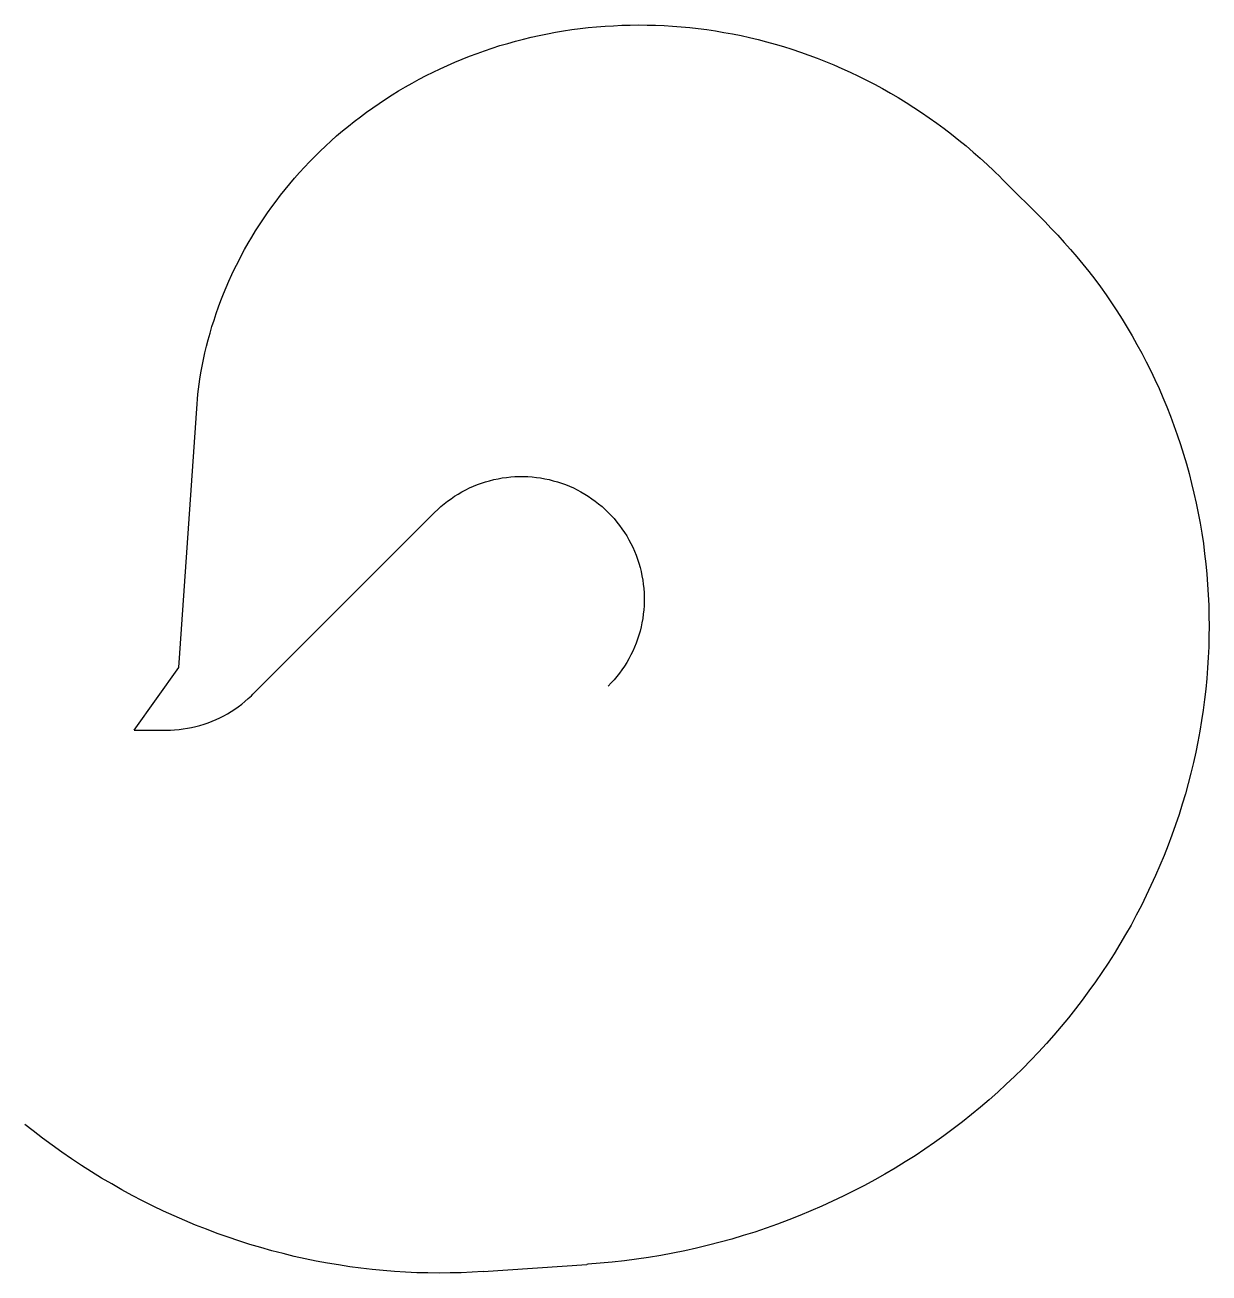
# Model space of a CAD drawing. Header units: metres. Extents: x -875 to 8621, y -4352 to 5654.
import ezdxf

# ---------------------------------------------------------------- set-up
doc = ezdxf.new("R2010")
doc.units = ezdxf.units.M

msp = doc.modelspace()

# ---------------------------------------------------------------- linework, layer by layer
at = {"layer": 'NorminalTrack', "color": 1}
msp.add_lwpolyline([(0, 0), (258, 0), (258, 0), (292, 1), (326, 2), (361, 5), (395, 10), (429, 15), (462, 22), (496, 29), (529, 38), (562, 48), (594, 59), (626, 72), (658, 85), (689, 100), (720, 115), (750, 132), (779, 150), (808, 168), (836, 188), (864, 209), (890, 230), (916, 253), (941, 276), (954, 288), (954, 288), (2411, 1746), (2411, 1746), (2436, 1770), (2461, 1793), (2488, 1815), (2515, 1836), (2542, 1856), (2571, 1875), (2600, 1893), (2630, 1911), (2660, 1927), (2691, 1942), (2722, 1956), (2754, 1969), (2787, 1980), (2819, 1991), (2852, 2000), (2886, 2009), (2919, 2016), (2953, 2022), (2987, 2027), (3021, 2030), (3055, 2033), (3090, 2034), (3124, 2034), (3158, 2033), (3193, 2030), (3227, 2027), (3261, 2022), (3295, 2016), (3328, 2009), (3362, 2000), (3395, 1991), (3427, 1980), (3460, 1969), (3492, 1956), (3523, 1942), (3554, 1927), (3584, 1911), (3614, 1893), (3643, 1875), (3671, 1856), (3699, 1836), (3726, 1815), (3753, 1793), (3778, 1770), (3803, 1746), (3827, 1721), (3850, 1696), (3872, 1669), (3893, 1642), (3913, 1614), (3932, 1586), (3951, 1557), (3968, 1527), (3984, 1497), (3999, 1466), (4013, 1434), (4026, 1403), (4038, 1370), (4048, 1338), (4058, 1305), (4066, 1271), (4073, 1238), (4079, 1204), (4084, 1170), (4087, 1136), (4090, 1101), (4091, 1067), (4091, 1033), (4090, 998), (4087, 964), (4084, 930), (4079, 896), (4073, 862), (4066, 828), (4058, 795), (4048, 762), (4038, 729), (4026, 697), (4013, 665), (3999, 634), (3984, 603), (3968, 573), (3951, 543), (3932, 514), (3913, 485), (3893, 458), (3872, 430), (3850, 404), (3827, 379), (3803, 354)], dxfattribs=at)
at = {"layer": 'SubLines', "color": 5}
for p, q in [((6953, 4426), (7303, 4077)), ((2801, -4340), (3632, -4283))]:
    msp.add_line(p, q, dxfattribs=at)
msp.add_lwpolyline([(0, 0), (360, 502), (506, 2616), (509, 2655), (513, 2695), (517, 2734), (522, 2774), (528, 2813)], dxfattribs=at)
at = {"layer": 'WindSpiral', "color": 3}
for points in [[(528, 2813), (537, 2866), (547, 2919), (557, 2972), (569, 3025), (582, 3078), (595, 3130), (610, 3183), (625, 3236), (642, 3288), (659, 3341), (678, 3393), (697, 3445), (718, 3497), (739, 3549), (761, 3600), (785, 3652), (809, 3703), (834, 3753), (860, 3804), (887, 3854), (916, 3904), (945, 3953), (975, 4002), (1006, 4051), (1038, 4100), (1070, 4147), (1104, 4195), (1139, 4242), (1175, 4288), (1211, 4335), (1249, 4380), (1287, 4425), (1326, 4470), (1366, 4514), (1407, 4557), (1449, 4600), (1492, 4642), (1536, 4683), (1580, 4724), (1625, 4764), (1672, 4804), (1719, 4843), (1766, 4881), (1815, 4918), (1864, 4955), (1914, 4990), (1965, 5025), (2017, 5060), (2069, 5093), (2122, 5126), (2176, 5158), (2231, 5188), (2286, 5219), (2342, 5248), (2398, 5276), (2456, 5303), (2513, 5330), (2572, 5355), (2631, 5380), (2690, 5403), (2751, 5426), (2811, 5447), (2873, 5468), (2934, 5488), (2997, 5506), (3059, 5524), (3123, 5540), (3186, 5555), (3250, 5570), (3315, 5583), (3380, 5595), (3445, 5606), (3511, 5616), (3577, 5625), (3643, 5632), (3710, 5639), (3777, 5644), (3844, 5648), (3911, 5651), (3979, 5653), (4046, 5654), (4114, 5653), (4183, 5651), (4251, 5649), (4319, 5644), (4388, 5639), (4456, 5633), (4525, 5625), (4593, 5616), (4662, 5606), (4731, 5594), (4799, 5582), (4868, 5568), (4936, 5553), (5005, 5536), (5073, 5519), (5141, 5500), (5209, 5480), (5276, 5459), (5344, 5436), (5411, 5412), (5478, 5387), (5545, 5361), (5611, 5334), (5677, 5305), (5743, 5275), (5809, 5244), (5874, 5212), (5938, 5178), (6002, 5144), (6066, 5108), (6129, 5071), (6192, 5032), (6254, 4993), (6315, 4952), (6376, 4910), (6437, 4867), (6497, 4823), (6556, 4778), (6614, 4731), (6672, 4684), (6729, 4635), (6786, 4585), (6841, 4535), (6896, 4483), (6950, 4430), (6953, 4426)], [(7303, 4077), (7356, 4023), (7408, 3968), (7460, 3911), (7511, 3854), (7560, 3796), (7609, 3737), (7657, 3676), (7704, 3615), (7750, 3553), (7795, 3490), (7839, 3426), (7882, 3361), (7924, 3295), (7965, 3228), (8005, 3161), (8043, 3092), (8081, 3023), (8117, 2953), (8153, 2882), (8187, 2811), (8220, 2739), (8251, 2666), (8282, 2592), (8311, 2517), (8339, 2442), (8366, 2367), (8392, 2290), (8416, 2213), (8439, 2136), (8461, 2058), (8481, 1979), (8500, 1900), (8518, 1820), (8534, 1740), (8549, 1660), (8562, 1579), (8575, 1497), (8585, 1415), (8595, 1333), (8603, 1251), (8609, 1168), (8614, 1085), (8618, 1002), (8620, 918), (8621, 835), (8620, 751), (8618, 667), (8614, 583), (8609, 499), (8602, 414), (8594, 330), (8585, 245), (8574, 161), (8561, 77), (8547, -8), (8531, -92), (8514, -176), (8496, -260), (8475, -344), (8454, -427), (8431, -510), (8406, -594), (8380, -676), (8352, -759), (8323, -841), (8293, -923), (8260, -1005), (8227, -1086), (8192, -1166), (8155, -1246), (8117, -1326), (8078, -1405), (8037, -1484), (7995, -1562), (7951, -1639), (7905, -1716), (7859, -1792), (7811, -1868), (7761, -1943), (7710, -2017), (7658, -2090), (7604, -2163), (7549, -2234), (7493, -2305), (7435, -2375), (7376, -2444), (7316, -2513), (7254, -2580), (7191, -2646), (7127, -2712), (7061, -2776), (6995, -2839), (6927, -2901), (6858, -2963), (6787, -3023), (6716, -3082), (6643, -3139), (6569, -3196), (6494, -3252), (6418, -3306), (6341, -3359), (6263, -3411), (6184, -3461), (6104, -3510), (6022, -3558), (5940, -3605), (5857, -3650), (5773, -3693), (5688, -3736), (5602, -3777), (5515, -3816), (5428, -3854), (5339, -3891), (5250, -3926), (5160, -3960), (5069, -3992), (4978, -4023), (4886, -4052), (4793, -4079), (4700, -4105), (4606, -4129), (4511, -4152), (4416, -4173), (4320, -4193), (4224, -4210), (4127, -4227), (4030, -4241), (3933, -4254), (3835, -4265), (3737, -4274), (3638, -4282), (3632, -4283)], [(2801, -4340), (2713, -4345), (2624, -4349), (2535, -4351), (2446, -4352), (2357, -4351), (2268, -4349), (2178, -4345), (2089, -4339), (1999, -4332), (1910, -4323), (1820, -4313), (1730, -4301), (1641, -4287), (1551, -4272), (1462, -4256), (1373, -4237), (1284, -4218), (1195, -4196), (1106, -4173), (1018, -4148), (929, -4122), (841, -4094), (754, -4065), (667, -4034), (580, -4001), (494, -3967), (408, -3932), (322, -3894), (237, -3856), (153, -3815), (69, -3773), (-14, -3730), (-97, -3685), (-179, -3638), (-260, -3590), (-341, -3541), (-421, -3490), (-500, -3437), (-578, -3383), (-656, -3328), (-733, -3271), (-809, -3212), (-875, -3160)]]:
    msp.add_lwpolyline(points, dxfattribs=at)

doc.saveas('drawing.dxf')
